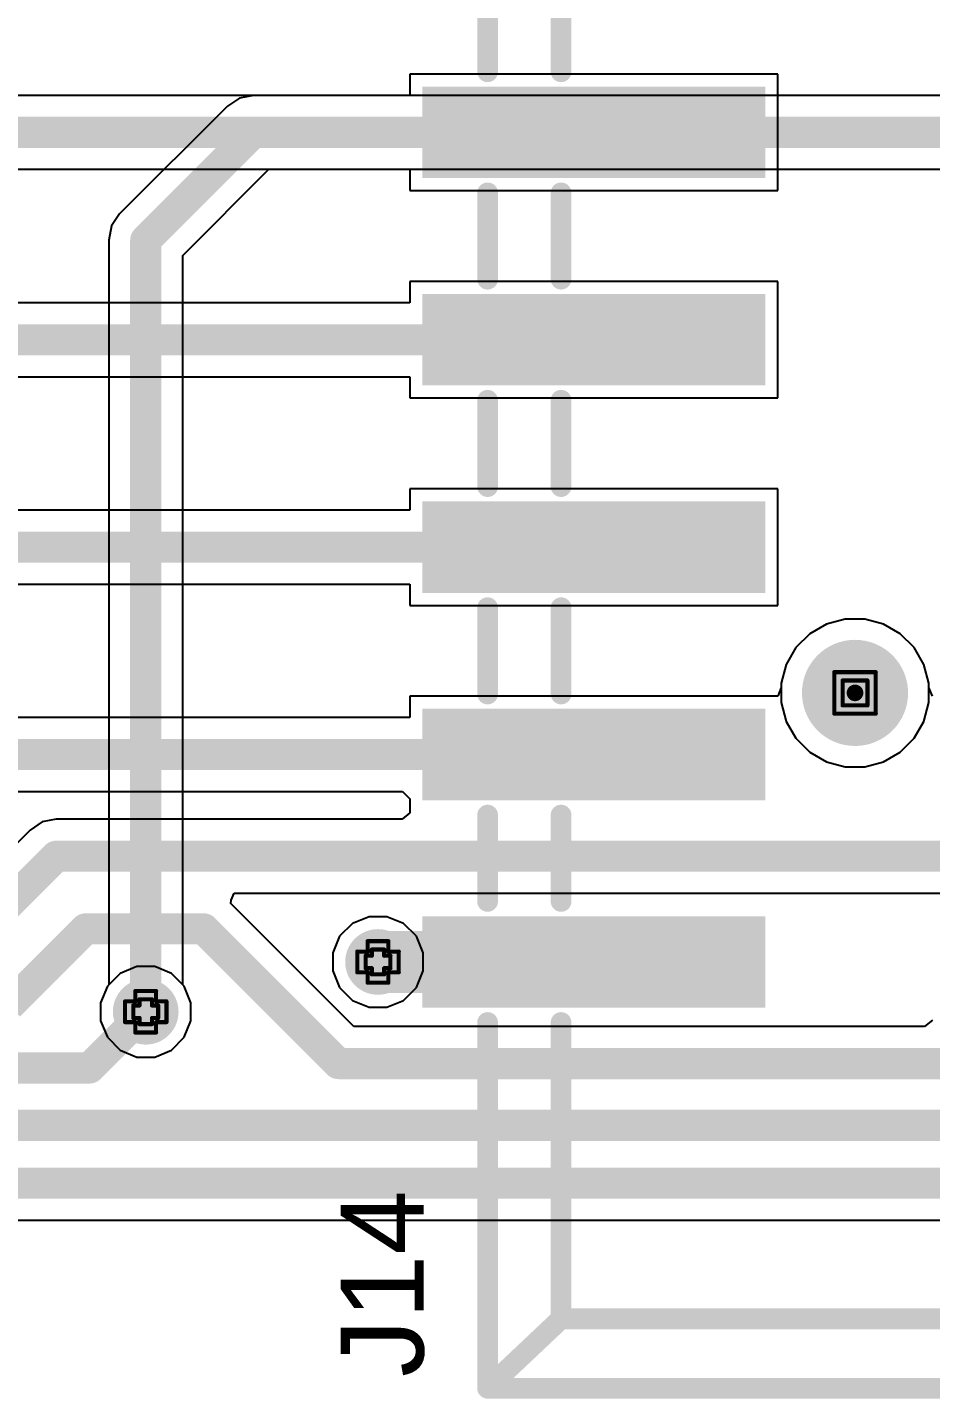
# Model space of a CAD drawing. Header units: inches. Extents: x -7 to 5163, y -3 to 5149.
# Drawn here: x 173.51 to 184.57, y 20.81 to 37.61 of the extents above; entities that cross this region are included whole.
import ezdxf

# ---------------------------------------------------------------- set-up
doc = ezdxf.new("R2010")
doc.units = ezdxf.units.IN
for name, color, linetype in [('Bottom Layer', 5, 'Continuous'), ('Bottom Solder', 6, 'Continuous'), ('Drill Drawing', 1, 'Continuous'), ('GND', 76, 'Continuous'), ('Pad Holes', 156, 'Continuous'), ('PWR', 16, 'Continuous'), ('Top Layer', 1, 'Continuous'), ('Top Overlay', 2, 'Continuous'), ('Top Paste', 8, 'Continuous'), ('Top Solder', 216, 'Continuous'), ('Via Holes', 16, 'Continuous')]:
    doc.layers.add(name, color=color, linetype=linetype)
doc.styles.add('Arial', font='', dxfattribs={"height": 0.2})
doc.styles.get('Arial').set_extended_font_data('Arial')

# ---------------------------------------------------------------- blocks, each defined once
blk = doc.blocks.new('BH_00181_60')
at = {"layer": 'Bottom Solder'}
h = blk.add_hatch(color=6, dxfattribs=at)
edge = h.paths.add_edge_path()
edge.add_arc((20.835, 0), 0.102, 0, 360)
at = {"layer": 'Pad Holes'}
h = blk.add_hatch(color=7, dxfattribs=at)
edge = h.paths.add_edge_path()
edge.add_arc((20.835, 0), 0.65, 0, 360)
at = {"layer": 'Top Layer'}
for points in [[(13.46, -1.15), (14.48, -1.15), (14.48, -5.25), (13.46, -5.25)], [(16, -1.15), (17.02, -1.15), (17.02, -5.25), (16, -5.25)], [(18.54, -1.15), (19.56, -1.15), (19.56, -5.25), (18.54, -5.25)], [(21.08, -1.15), (22.1, -1.15), (22.1, -5.25), (21.08, -5.25)], [(23.62, -1.15), (24.64, -1.15), (24.64, -5.25), (23.62, -5.25)]]:
    blk.add_hatch(color=1, dxfattribs=at).paths.add_polyline_path(points)
at = {"layer": 'Top Paste'}
for points in [[(13.46, -1.15), (14.48, -1.15), (14.48, -5.25), (13.46, -5.25)], [(16, -1.15), (17.02, -1.15), (17.02, -5.25), (16, -5.25)], [(18.54, -1.15), (19.56, -1.15), (19.56, -5.25), (18.54, -5.25)], [(21.08, -1.15), (22.1, -1.15), (22.1, -5.25), (21.08, -5.25)], [(23.62, -1.15), (24.64, -1.15), (24.64, -5.25), (23.62, -5.25)]]:
    blk.add_hatch(color=8, dxfattribs=at).paths.add_polyline_path(points)
at = {"layer": 'Top Solder'}
h = blk.add_hatch(color=216, dxfattribs=at)
edge = h.paths.add_edge_path()
edge.add_arc((20.835, 0), 0.102, 0, 360)
for points in [[(13.41, -1.1), (14.53, -1.1), (14.53, -5.3), (13.41, -5.3)], [(15.95, -1.1), (17.07, -1.1), (17.07, -5.3), (15.95, -5.3)], [(18.49, -1.1), (19.61, -1.1), (19.61, -5.3), (18.49, -5.3)], [(21.03, -1.1), (22.15, -1.1), (22.15, -5.3), (21.03, -5.3)], [(23.57, -1.1), (24.69, -1.1), (24.69, -5.3), (23.57, -5.3)]]:
    blk.add_hatch(color=216, dxfattribs=at).paths.add_polyline_path(points)
at = {"layer": 'Top Overlay'}
for points in [[(29.35, -4.5, 0.254, 0.254, 0), (29.35, 4.5, 0.254, 0.254, 0)], [(28.5, -3.6, 0.254, 0.254, 0), (28.5, 3.6, 0.254, 0.254, 0)], [(13.229, -3.6, 0.254, 0.254, 0), (12.171, -3.6, 0.254, 0.254, 0)], [(15.769, -3.6, 0.254, 0.254, 0), (14.711, -3.6, 0.254, 0.254, 0)], [(18.309, -3.6, 0.254, 0.254, 0), (17.251, -3.6, 0.254, 0.254, 0)], [(20.849, -3.6, 0.254, 0.254, 0), (19.791, -3.6, 0.254, 0.254, 0)], [(23.389, -3.6, 0.254, 0.254, 0), (22.331, -3.6, 0.254, 0.254, 0)], [(28.5, -3.6, 0.254, 0.254, 0), (24.871, -3.6, 0.254, 0.254, 0)], [(29.35, -4.5, 0.254, 0.254, 0), (28.5, -3.6, 0.254, 0.254, 0)], [(13.229, -4.5, 0.254, 0.254, 0), (12.171, -4.5, 0.254, 0.254, 0)], [(15.769, -4.5, 0.254, 0.254, 0), (14.711, -4.5, 0.254, 0.254, 0)], [(18.309, -4.5, 0.254, 0.254, 0), (17.251, -4.5, 0.254, 0.254, 0)], [(20.849, -4.5, 0.254, 0.254, 0), (19.791, -4.5, 0.254, 0.254, 0)], [(23.389, -4.5, 0.254, 0.254, 0), (22.331, -4.5, 0.254, 0.254, 0)], [(29.35, -4.5, 0.254, 0.254, 0), (24.871, -4.5, 0.254, 0.254, 0)]]:
    blk.add_lwpolyline(points, format="xyseb", dxfattribs=at)
for points in [[(13.165, -3.6, 0.127, 0.127, 1), (13.292, -3.6, 0.127, 0.127, 1)], [(14.648, -3.6, 0.127, 0.127, 1), (14.775, -3.6, 0.127, 0.127, 1)], [(15.705, -3.6, 0.127, 0.127, 1), (15.832, -3.6, 0.127, 0.127, 1)], [(17.188, -3.6, 0.127, 0.127, 1), (17.315, -3.6, 0.127, 0.127, 1)], [(18.245, -3.6, 0.127, 0.127, 1), (18.372, -3.6, 0.127, 0.127, 1)], [(19.728, -3.6, 0.127, 0.127, 1), (19.855, -3.6, 0.127, 0.127, 1)], [(20.785, -3.6, 0.127, 0.127, 1), (20.912, -3.6, 0.127, 0.127, 1)], [(22.268, -3.6, 0.127, 0.127, 1), (22.395, -3.6, 0.127, 0.127, 1)], [(23.325, -3.6, 0.127, 0.127, 1), (23.452, -3.6, 0.127, 0.127, 1)], [(24.808, -3.6, 0.127, 0.127, 1), (24.935, -3.6, 0.127, 0.127, 1)], [(28.436, -3.6, 0.127, 0.127, 1), (28.563, -3.6, 0.127, 0.127, 1)], [(28.436, -3.6, 0.127, 0.127, 1), (28.563, -3.6, 0.127, 0.127, 1)], [(28.436, -3.6, 0.127, 0.127, 1), (28.563, -3.6, 0.127, 0.127, 1)], [(13.165, -4.5, 0.127, 0.127, 1), (13.292, -4.5, 0.127, 0.127, 1)], [(14.648, -4.5, 0.127, 0.127, 1), (14.775, -4.5, 0.127, 0.127, 1)], [(15.705, -4.5, 0.127, 0.127, 1), (15.832, -4.5, 0.127, 0.127, 1)], [(17.188, -4.5, 0.127, 0.127, 1), (17.315, -4.5, 0.127, 0.127, 1)], [(18.245, -4.5, 0.127, 0.127, 1), (18.372, -4.5, 0.127, 0.127, 1)], [(19.728, -4.5, 0.127, 0.127, 1), (19.855, -4.5, 0.127, 0.127, 1)], [(20.785, -4.5, 0.127, 0.127, 1), (20.912, -4.5, 0.127, 0.127, 1)], [(22.268, -4.5, 0.127, 0.127, 1), (22.395, -4.5, 0.127, 0.127, 1)], [(23.325, -4.5, 0.127, 0.127, 1), (23.452, -4.5, 0.127, 0.127, 1)], [(24.808, -4.5, 0.127, 0.127, 1), (24.935, -4.5, 0.127, 0.127, 1)], [(29.287, -4.5, 0.127, 0.127, 1), (29.414, -4.5, 0.127, 0.127, 1)], [(29.287, -4.5, 0.127, 0.127, 1), (29.414, -4.5, 0.127, 0.127, 1)], [(29.287, -4.5, 0.127, 0.127, 1), (29.414, -4.5, 0.127, 0.127, 1)]]:
    blk.add_lwpolyline(points, format="xyseb", close=True, dxfattribs=at)

msp = doc.modelspace()

# ---------------------------------------------------------------- hatches: boundary and pattern name
at = {"layer": 'Bottom Layer'}
h = msp.add_hatch(color=5, dxfattribs=at)
edge = h.paths.add_edge_path()
edge.add_arc((177.8, 26.162), 0.3, 0, 360)
h = msp.add_hatch(color=5, dxfattribs=at)
edge = h.paths.add_edge_path()
edge.add_arc((174.955, 25.552), 0.3, 0, 360)
at = {"layer": 'Bottom Solder'}
h = msp.add_hatch(color=6, dxfattribs=at)
edge = h.paths.add_edge_path()
edge.add_arc((177.8, 26.162), 0.402, 0, 360)
h = msp.add_hatch(color=6, dxfattribs=at)
edge = h.paths.add_edge_path()
edge.add_arc((174.955, 25.552), 0.402, 0, 360)
at = {"layer": 'GND'}
h = msp.add_hatch(color=76, dxfattribs=at)
edge = h.paths.add_edge_path()
edge.add_arc((177.8, 26.162), 0.3, 0, 360)
h = msp.add_hatch(color=76, dxfattribs=at)
edge = h.paths.add_edge_path()
edge.add_arc((174.955, 25.552), 0.3, 0, 360)
at = {"layer": 'PWR'}
h = msp.add_hatch(color=16, dxfattribs=at)
edge = h.paths.add_edge_path()
edge.add_arc((177.8, 26.162), 0.3, 0, 360)
h = msp.add_hatch(color=16, dxfattribs=at)
edge = h.paths.add_edge_path()
edge.add_arc((174.955, 25.552), 0.3, 0, 360)
at = {"layer": 'Top Layer'}
h = msp.add_hatch(color=1, dxfattribs=at)
edge = h.paths.add_edge_path()
edge.add_arc((177.8, 26.162), 0.3, 0, 360)
h = msp.add_hatch(color=1, dxfattribs=at)
edge = h.paths.add_edge_path()
edge.add_arc((174.955, 25.552), 0.3, 0, 360)
at = {"layer": 'Top Solder'}
h = msp.add_hatch(color=216, dxfattribs=at)
edge = h.paths.add_edge_path()
edge.add_arc((177.8, 26.162), 0.402, 0, 360)
h = msp.add_hatch(color=216, dxfattribs=at)
edge = h.paths.add_edge_path()
edge.add_arc((174.955, 25.552), 0.402, 0, 360)
at = {"layer": 'Via Holes'}
h = msp.add_hatch(color=7, dxfattribs=at)
edge = h.paths.add_edge_path()
edge.add_arc((177.8, 26.162), 0.15, 0, 360)
h = msp.add_hatch(color=7, dxfattribs=at)
edge = h.paths.add_edge_path()
edge.add_arc((174.955, 25.552), 0.15, 0, 360)

# ---------------------------------------------------------------- linework, layer by layer
at = {"layer": 'Bottom Layer'}
for p, q in [((176.276, 36.775), (176.102, 36.741)), ((189.128, 36.775), (176.276, 36.775)), ((175.955, 36.642), (174.635, 35.322)), ((176.102, 36.741), (175.955, 36.642)), ((175.955, 36.642), (175.955, 36.642)), ((175.408, 34.814), (176.464, 35.869)), ((176.464, 35.869), (189.128, 35.869)), ((174.635, 35.322), (174.536, 35.175)), ((174.536, 35.175), (174.502, 35.001)), ((174.502, 35.001), (174.502, 25.883)), ((175.408, 25.883), (175.408, 34.814)), ((183.293, 30.299), (183.087, 30.18)), ((183.523, 30.361), (183.293, 30.299)), ((183.761, 30.361), (183.523, 30.361)), ((183.991, 30.299), (183.761, 30.361)), ((184.197, 30.18), (183.991, 30.299)), ((183.087, 30.18), (182.919, 30.012)), ((184.365, 30.012), (184.197, 30.18)), ((182.919, 30.012), (182.8, 29.806)), ((184.484, 29.806), (184.365, 30.012)), ((182.8, 29.806), (182.738, 29.576)), ((184.546, 29.576), (184.484, 29.806)), ((182.738, 29.576), (182.738, 29.338)), ((184.546, 29.338), (184.546, 29.576)), ((182.738, 29.338), (182.8, 29.108)), ((184.484, 29.108), (184.546, 29.338)), ((182.8, 29.108), (182.919, 28.902)), ((184.365, 28.902), (184.484, 29.108)), ((182.919, 28.902), (183.087, 28.733)), ((184.197, 28.733), (184.365, 28.902)), ((183.087, 28.733), (183.293, 28.614)), ((183.991, 28.614), (184.197, 28.733)), ((183.293, 28.614), (183.523, 28.553)), ((183.523, 28.553), (183.761, 28.553)), ((183.761, 28.553), (183.991, 28.614)), ((174.486, 25.866), (174.401, 25.663)), ((174.502, 25.883), (174.486, 25.866)), ((175.425, 25.866), (175.408, 25.883)), ((175.509, 25.663), (175.425, 25.866)), ((174.401, 25.663), (174.401, 25.442)), ((175.509, 25.442), (175.509, 25.663)), ((174.401, 25.442), (174.486, 25.239)), ((175.425, 25.239), (175.509, 25.442)), ((174.486, 25.239), (174.641, 25.083)), ((175.269, 25.083), (175.425, 25.239)), ((174.641, 25.083), (174.845, 24.998)), ((175.065, 24.998), (175.269, 25.083)), ((174.845, 24.998), (175.065, 24.998))]:
    msp.add_line(p, q, dxfattribs=at)
for points in [[(174.955, 35.001, 0.381, 0.381, 0), (176.276, 36.322, 0.381, 0.381, 0)], [(176.276, 36.322, 0.381, 0.381, 0), (189.459, 36.322, 0.381, 0.381, 0)], [(174.955, 25.552, 0.381, 0.381, 0), (174.955, 35.001, 0.381, 0.381, 0)]]:
    msp.add_lwpolyline(points, format="xyseb", dxfattribs=at)
for points in [[(176.181, 36.322, 0.191, 0.191, 1), (176.371, 36.322, 0.191, 0.191, 1)], [(176.181, 36.322, 0.191, 0.191, 1), (176.371, 36.322, 0.191, 0.191, 1)], [(174.86, 35.001, 0.191, 0.191, 1), (175.05, 35.001, 0.191, 0.191, 1)], [(174.86, 35.001, 0.191, 0.191, 1), (175.05, 35.001, 0.191, 0.191, 1)], [(174.86, 25.552, 0.191, 0.191, 1), (175.05, 25.552, 0.191, 0.191, 1)]]:
    msp.add_lwpolyline(points, format="xyseb", close=True, dxfattribs=at)
at = {"layer": 'Drill Drawing'}
for points in [[(183.388, 29.711, 0.0508, 0.0508, 0), (183.896, 29.711, 0.0508, 0.0508, 0)], [(183.388, 29.203, 0.0508, 0.0508, 0), (183.388, 29.711, 0.0508, 0.0508, 0)], [(183.896, 29.203, 0.0508, 0.0508, 0), (183.896, 29.711, 0.0508, 0.0508, 0)], [(183.49, 29.609, 0.0508, 0.0508, 0), (183.794, 29.609, 0.0508, 0.0508, 0)], [(183.49, 29.304, 0.0508, 0.0508, 0), (183.49, 29.609, 0.0508, 0.0508, 0)], [(183.794, 29.304, 0.0508, 0.0508, 0), (183.794, 29.609, 0.0508, 0.0508, 0)], [(183.388, 29.203, 0.0508, 0.0508, 0), (183.896, 29.203, 0.0508, 0.0508, 0)], [(183.49, 29.304, 0.0508, 0.0508, 0), (183.794, 29.304, 0.0508, 0.0508, 0)], [(177.673, 26.289, 0.0508, 0.0508, 0), (177.673, 26.416, 0.0508, 0.0508, 0)], [(177.673, 26.416, 0.0508, 0.0508, 0), (177.927, 26.416, 0.0508, 0.0508, 0)], [(177.927, 26.289, 0.0508, 0.0508, 0), (177.927, 26.416, 0.0508, 0.0508, 0)], [(177.546, 26.035, 0.0508, 0.0508, 0), (177.546, 26.289, 0.0508, 0.0508, 0)], [(177.546, 26.289, 0.0508, 0.0508, 0), (177.673, 26.289, 0.0508, 0.0508, 0)], [(177.648, 26.086, 0.0508, 0.0508, 0), (177.648, 26.238, 0.0508, 0.0508, 0)], [(177.648, 26.238, 0.0508, 0.0508, 0), (177.724, 26.238, 0.0508, 0.0508, 0)], [(177.724, 26.238, 0.0508, 0.0508, 0), (177.724, 26.314, 0.0508, 0.0508, 0)], [(177.724, 26.314, 0.0508, 0.0508, 0), (177.876, 26.314, 0.0508, 0.0508, 0)], [(177.876, 26.238, 0.0508, 0.0508, 0), (177.876, 26.314, 0.0508, 0.0508, 0)], [(177.876, 26.238, 0.0508, 0.0508, 0), (177.952, 26.238, 0.0508, 0.0508, 0)], [(177.927, 26.289, 0.0508, 0.0508, 0), (178.054, 26.289, 0.0508, 0.0508, 0)], [(177.952, 26.086, 0.0508, 0.0508, 0), (177.952, 26.238, 0.0508, 0.0508, 0)], [(178.054, 26.035, 0.0508, 0.0508, 0), (178.054, 26.289, 0.0508, 0.0508, 0)], [(177.546, 26.035, 0.0508, 0.0508, 0), (177.673, 26.035, 0.0508, 0.0508, 0)], [(177.648, 26.086, 0.0508, 0.0508, 0), (177.724, 26.086, 0.0508, 0.0508, 0)], [(177.673, 25.908, 0.0508, 0.0508, 0), (177.673, 26.035, 0.0508, 0.0508, 0)], [(177.724, 26.01, 0.0508, 0.0508, 0), (177.724, 26.086, 0.0508, 0.0508, 0)], [(177.724, 26.01, 0.0508, 0.0508, 0), (177.876, 26.01, 0.0508, 0.0508, 0)], [(177.876, 26.086, 0.0508, 0.0508, 0), (177.952, 26.086, 0.0508, 0.0508, 0)], [(177.876, 26.01, 0.0508, 0.0508, 0), (177.876, 26.086, 0.0508, 0.0508, 0)], [(177.927, 26.035, 0.0508, 0.0508, 0), (178.054, 26.035, 0.0508, 0.0508, 0)], [(177.927, 25.908, 0.0508, 0.0508, 0), (177.927, 26.035, 0.0508, 0.0508, 0)], [(177.673, 25.908, 0.0508, 0.0508, 0), (177.927, 25.908, 0.0508, 0.0508, 0)], [(174.701, 25.425, 0.0508, 0.0508, 0), (174.701, 25.679, 0.0508, 0.0508, 0)], [(174.701, 25.679, 0.0508, 0.0508, 0), (174.828, 25.679, 0.0508, 0.0508, 0)], [(174.828, 25.679, 0.0508, 0.0508, 0), (174.828, 25.806, 0.0508, 0.0508, 0)], [(174.828, 25.806, 0.0508, 0.0508, 0), (175.082, 25.806, 0.0508, 0.0508, 0)], [(174.879, 25.629, 0.0508, 0.0508, 0), (174.879, 25.705, 0.0508, 0.0508, 0)], [(174.879, 25.705, 0.0508, 0.0508, 0), (175.031, 25.705, 0.0508, 0.0508, 0)], [(175.031, 25.629, 0.0508, 0.0508, 0), (175.031, 25.705, 0.0508, 0.0508, 0)], [(175.082, 25.679, 0.0508, 0.0508, 0), (175.082, 25.806, 0.0508, 0.0508, 0)], [(175.082, 25.679, 0.0508, 0.0508, 0), (175.209, 25.679, 0.0508, 0.0508, 0)], [(175.209, 25.425, 0.0508, 0.0508, 0), (175.209, 25.679, 0.0508, 0.0508, 0)], [(174.803, 25.476, 0.0508, 0.0508, 0), (174.803, 25.629, 0.0508, 0.0508, 0)], [(174.803, 25.629, 0.0508, 0.0508, 0), (174.879, 25.629, 0.0508, 0.0508, 0)], [(175.031, 25.629, 0.0508, 0.0508, 0), (175.108, 25.629, 0.0508, 0.0508, 0)], [(175.108, 25.476, 0.0508, 0.0508, 0), (175.108, 25.629, 0.0508, 0.0508, 0)], [(174.701, 25.425, 0.0508, 0.0508, 0), (174.828, 25.425, 0.0508, 0.0508, 0)], [(174.803, 25.476, 0.0508, 0.0508, 0), (174.879, 25.476, 0.0508, 0.0508, 0)], [(174.828, 25.298, 0.0508, 0.0508, 0), (174.828, 25.425, 0.0508, 0.0508, 0)], [(174.879, 25.4, 0.0508, 0.0508, 0), (174.879, 25.476, 0.0508, 0.0508, 0)], [(174.879, 25.4, 0.0508, 0.0508, 0), (175.031, 25.4, 0.0508, 0.0508, 0)], [(175.031, 25.476, 0.0508, 0.0508, 0), (175.108, 25.476, 0.0508, 0.0508, 0)], [(175.031, 25.4, 0.0508, 0.0508, 0), (175.031, 25.476, 0.0508, 0.0508, 0)], [(175.082, 25.425, 0.0508, 0.0508, 0), (175.209, 25.425, 0.0508, 0.0508, 0)], [(175.082, 25.298, 0.0508, 0.0508, 0), (175.082, 25.425, 0.0508, 0.0508, 0)], [(174.828, 25.298, 0.0508, 0.0508, 0), (175.082, 25.298, 0.0508, 0.0508, 0)]]:
    msp.add_lwpolyline(points, format="xyseb", dxfattribs=at)
for points in [[(183.375, 29.711, 0.0254, 0.0254, 1), (183.401, 29.711, 0.0254, 0.0254, 1)], [(183.375, 29.711, 0.0254, 0.0254, 1), (183.401, 29.711, 0.0254, 0.0254, 1)], [(183.883, 29.711, 0.0254, 0.0254, 1), (183.909, 29.711, 0.0254, 0.0254, 1)], [(183.883, 29.711, 0.0254, 0.0254, 1), (183.909, 29.711, 0.0254, 0.0254, 1)], [(183.477, 29.609, 0.0254, 0.0254, 1), (183.502, 29.609, 0.0254, 0.0254, 1)], [(183.477, 29.609, 0.0254, 0.0254, 1), (183.502, 29.609, 0.0254, 0.0254, 1)], [(183.782, 29.609, 0.0254, 0.0254, 1), (183.807, 29.609, 0.0254, 0.0254, 1)], [(183.782, 29.609, 0.0254, 0.0254, 1), (183.807, 29.609, 0.0254, 0.0254, 1)], [(183.375, 29.203, 0.0254, 0.0254, 1), (183.401, 29.203, 0.0254, 0.0254, 1)], [(183.375, 29.203, 0.0254, 0.0254, 1), (183.401, 29.203, 0.0254, 0.0254, 1)], [(183.477, 29.304, 0.0254, 0.0254, 1), (183.502, 29.304, 0.0254, 0.0254, 1)], [(183.477, 29.304, 0.0254, 0.0254, 1), (183.502, 29.304, 0.0254, 0.0254, 1)], [(183.782, 29.304, 0.0254, 0.0254, 1), (183.807, 29.304, 0.0254, 0.0254, 1)], [(183.782, 29.304, 0.0254, 0.0254, 1), (183.807, 29.304, 0.0254, 0.0254, 1)], [(183.883, 29.203, 0.0254, 0.0254, 1), (183.909, 29.203, 0.0254, 0.0254, 1)], [(183.883, 29.203, 0.0254, 0.0254, 1), (183.909, 29.203, 0.0254, 0.0254, 1)], [(177.66, 26.416, 0.0254, 0.0254, 1), (177.686, 26.416, 0.0254, 0.0254, 1)], [(177.66, 26.416, 0.0254, 0.0254, 1), (177.686, 26.416, 0.0254, 0.0254, 1)], [(177.914, 26.416, 0.0254, 0.0254, 1), (177.94, 26.416, 0.0254, 0.0254, 1)], [(177.914, 26.416, 0.0254, 0.0254, 1), (177.94, 26.416, 0.0254, 0.0254, 1)], [(177.533, 26.289, 0.0254, 0.0254, 1), (177.559, 26.289, 0.0254, 0.0254, 1)], [(177.533, 26.289, 0.0254, 0.0254, 1), (177.559, 26.289, 0.0254, 0.0254, 1)], [(177.635, 26.238, 0.0254, 0.0254, 1), (177.66, 26.238, 0.0254, 0.0254, 1)], [(177.635, 26.238, 0.0254, 0.0254, 1), (177.66, 26.238, 0.0254, 0.0254, 1)], [(177.66, 26.289, 0.0254, 0.0254, 1), (177.686, 26.289, 0.0254, 0.0254, 1)], [(177.66, 26.289, 0.0254, 0.0254, 1), (177.686, 26.289, 0.0254, 0.0254, 1)], [(177.711, 26.314, 0.0254, 0.0254, 1), (177.737, 26.314, 0.0254, 0.0254, 1)], [(177.711, 26.314, 0.0254, 0.0254, 1), (177.737, 26.314, 0.0254, 0.0254, 1)], [(177.711, 26.238, 0.0254, 0.0254, 1), (177.737, 26.238, 0.0254, 0.0254, 1)], [(177.711, 26.238, 0.0254, 0.0254, 1), (177.737, 26.238, 0.0254, 0.0254, 1)], [(177.863, 26.314, 0.0254, 0.0254, 1), (177.889, 26.314, 0.0254, 0.0254, 1)], [(177.863, 26.314, 0.0254, 0.0254, 1), (177.889, 26.314, 0.0254, 0.0254, 1)], [(177.863, 26.238, 0.0254, 0.0254, 1), (177.889, 26.238, 0.0254, 0.0254, 1)], [(177.863, 26.238, 0.0254, 0.0254, 1), (177.889, 26.238, 0.0254, 0.0254, 1)], [(177.914, 26.289, 0.0254, 0.0254, 1), (177.94, 26.289, 0.0254, 0.0254, 1)], [(177.914, 26.289, 0.0254, 0.0254, 1), (177.94, 26.289, 0.0254, 0.0254, 1)], [(177.94, 26.238, 0.0254, 0.0254, 1), (177.965, 26.238, 0.0254, 0.0254, 1)], [(177.94, 26.238, 0.0254, 0.0254, 1), (177.965, 26.238, 0.0254, 0.0254, 1)], [(178.041, 26.289, 0.0254, 0.0254, 1), (178.067, 26.289, 0.0254, 0.0254, 1)], [(178.041, 26.289, 0.0254, 0.0254, 1), (178.067, 26.289, 0.0254, 0.0254, 1)], [(177.533, 26.035, 0.0254, 0.0254, 1), (177.559, 26.035, 0.0254, 0.0254, 1)], [(177.533, 26.035, 0.0254, 0.0254, 1), (177.559, 26.035, 0.0254, 0.0254, 1)], [(177.635, 26.086, 0.0254, 0.0254, 1), (177.66, 26.086, 0.0254, 0.0254, 1)], [(177.635, 26.086, 0.0254, 0.0254, 1), (177.66, 26.086, 0.0254, 0.0254, 1)], [(177.66, 26.035, 0.0254, 0.0254, 1), (177.686, 26.035, 0.0254, 0.0254, 1)], [(177.66, 26.035, 0.0254, 0.0254, 1), (177.686, 26.035, 0.0254, 0.0254, 1)], [(177.711, 26.086, 0.0254, 0.0254, 1), (177.737, 26.086, 0.0254, 0.0254, 1)], [(177.711, 26.086, 0.0254, 0.0254, 1), (177.737, 26.086, 0.0254, 0.0254, 1)], [(177.711, 26.01, 0.0254, 0.0254, 1), (177.737, 26.01, 0.0254, 0.0254, 1)], [(177.711, 26.01, 0.0254, 0.0254, 1), (177.737, 26.01, 0.0254, 0.0254, 1)], [(177.863, 26.086, 0.0254, 0.0254, 1), (177.889, 26.086, 0.0254, 0.0254, 1)], [(177.863, 26.086, 0.0254, 0.0254, 1), (177.889, 26.086, 0.0254, 0.0254, 1)], [(177.863, 26.01, 0.0254, 0.0254, 1), (177.889, 26.01, 0.0254, 0.0254, 1)], [(177.863, 26.01, 0.0254, 0.0254, 1), (177.889, 26.01, 0.0254, 0.0254, 1)], [(177.914, 26.035, 0.0254, 0.0254, 1), (177.94, 26.035, 0.0254, 0.0254, 1)], [(177.914, 26.035, 0.0254, 0.0254, 1), (177.94, 26.035, 0.0254, 0.0254, 1)], [(177.94, 26.086, 0.0254, 0.0254, 1), (177.965, 26.086, 0.0254, 0.0254, 1)], [(177.94, 26.086, 0.0254, 0.0254, 1), (177.965, 26.086, 0.0254, 0.0254, 1)], [(178.041, 26.035, 0.0254, 0.0254, 1), (178.067, 26.035, 0.0254, 0.0254, 1)], [(178.041, 26.035, 0.0254, 0.0254, 1), (178.067, 26.035, 0.0254, 0.0254, 1)], [(177.66, 25.908, 0.0254, 0.0254, 1), (177.686, 25.908, 0.0254, 0.0254, 1)], [(177.66, 25.908, 0.0254, 0.0254, 1), (177.686, 25.908, 0.0254, 0.0254, 1)], [(177.914, 25.908, 0.0254, 0.0254, 1), (177.94, 25.908, 0.0254, 0.0254, 1)], [(177.914, 25.908, 0.0254, 0.0254, 1), (177.94, 25.908, 0.0254, 0.0254, 1)], [(174.689, 25.679, 0.0254, 0.0254, 1), (174.714, 25.679, 0.0254, 0.0254, 1)], [(174.689, 25.679, 0.0254, 0.0254, 1), (174.714, 25.679, 0.0254, 0.0254, 1)], [(174.815, 25.806, 0.0254, 0.0254, 1), (174.841, 25.806, 0.0254, 0.0254, 1)], [(174.815, 25.806, 0.0254, 0.0254, 1), (174.841, 25.806, 0.0254, 0.0254, 1)], [(174.815, 25.679, 0.0254, 0.0254, 1), (174.841, 25.679, 0.0254, 0.0254, 1)], [(174.815, 25.679, 0.0254, 0.0254, 1), (174.841, 25.679, 0.0254, 0.0254, 1)], [(174.866, 25.705, 0.0254, 0.0254, 1), (174.892, 25.705, 0.0254, 0.0254, 1)], [(174.866, 25.705, 0.0254, 0.0254, 1), (174.892, 25.705, 0.0254, 0.0254, 1)], [(175.019, 25.705, 0.0254, 0.0254, 1), (175.044, 25.705, 0.0254, 0.0254, 1)], [(175.019, 25.705, 0.0254, 0.0254, 1), (175.044, 25.705, 0.0254, 0.0254, 1)], [(175.07, 25.806, 0.0254, 0.0254, 1), (175.095, 25.806, 0.0254, 0.0254, 1)], [(175.07, 25.806, 0.0254, 0.0254, 1), (175.095, 25.806, 0.0254, 0.0254, 1)], [(175.07, 25.679, 0.0254, 0.0254, 1), (175.095, 25.679, 0.0254, 0.0254, 1)], [(175.07, 25.679, 0.0254, 0.0254, 1), (175.095, 25.679, 0.0254, 0.0254, 1)], [(175.196, 25.679, 0.0254, 0.0254, 1), (175.222, 25.679, 0.0254, 0.0254, 1)], [(175.196, 25.679, 0.0254, 0.0254, 1), (175.222, 25.679, 0.0254, 0.0254, 1)], [(174.79, 25.629, 0.0254, 0.0254, 1), (174.815, 25.629, 0.0254, 0.0254, 1)], [(174.79, 25.629, 0.0254, 0.0254, 1), (174.815, 25.629, 0.0254, 0.0254, 1)], [(174.866, 25.629, 0.0254, 0.0254, 1), (174.892, 25.629, 0.0254, 0.0254, 1)], [(174.866, 25.629, 0.0254, 0.0254, 1), (174.892, 25.629, 0.0254, 0.0254, 1)], [(175.019, 25.629, 0.0254, 0.0254, 1), (175.044, 25.629, 0.0254, 0.0254, 1)], [(175.019, 25.629, 0.0254, 0.0254, 1), (175.044, 25.629, 0.0254, 0.0254, 1)], [(175.095, 25.629, 0.0254, 0.0254, 1), (175.12, 25.629, 0.0254, 0.0254, 1)], [(175.095, 25.629, 0.0254, 0.0254, 1), (175.12, 25.629, 0.0254, 0.0254, 1)], [(174.689, 25.425, 0.0254, 0.0254, 1), (174.714, 25.425, 0.0254, 0.0254, 1)], [(174.689, 25.425, 0.0254, 0.0254, 1), (174.714, 25.425, 0.0254, 0.0254, 1)], [(174.79, 25.476, 0.0254, 0.0254, 1), (174.815, 25.476, 0.0254, 0.0254, 1)], [(174.79, 25.476, 0.0254, 0.0254, 1), (174.815, 25.476, 0.0254, 0.0254, 1)], [(174.815, 25.425, 0.0254, 0.0254, 1), (174.841, 25.425, 0.0254, 0.0254, 1)], [(174.815, 25.425, 0.0254, 0.0254, 1), (174.841, 25.425, 0.0254, 0.0254, 1)], [(174.866, 25.476, 0.0254, 0.0254, 1), (174.892, 25.476, 0.0254, 0.0254, 1)], [(174.866, 25.476, 0.0254, 0.0254, 1), (174.892, 25.476, 0.0254, 0.0254, 1)], [(174.866, 25.4, 0.0254, 0.0254, 1), (174.892, 25.4, 0.0254, 0.0254, 1)], [(174.866, 25.4, 0.0254, 0.0254, 1), (174.892, 25.4, 0.0254, 0.0254, 1)], [(175.019, 25.476, 0.0254, 0.0254, 1), (175.044, 25.476, 0.0254, 0.0254, 1)], [(175.019, 25.476, 0.0254, 0.0254, 1), (175.044, 25.476, 0.0254, 0.0254, 1)], [(175.019, 25.4, 0.0254, 0.0254, 1), (175.044, 25.4, 0.0254, 0.0254, 1)], [(175.019, 25.4, 0.0254, 0.0254, 1), (175.044, 25.4, 0.0254, 0.0254, 1)], [(175.07, 25.425, 0.0254, 0.0254, 1), (175.095, 25.425, 0.0254, 0.0254, 1)], [(175.07, 25.425, 0.0254, 0.0254, 1), (175.095, 25.425, 0.0254, 0.0254, 1)], [(175.095, 25.476, 0.0254, 0.0254, 1), (175.12, 25.476, 0.0254, 0.0254, 1)], [(175.095, 25.476, 0.0254, 0.0254, 1), (175.12, 25.476, 0.0254, 0.0254, 1)], [(175.196, 25.425, 0.0254, 0.0254, 1), (175.222, 25.425, 0.0254, 0.0254, 1)], [(175.196, 25.425, 0.0254, 0.0254, 1), (175.222, 25.425, 0.0254, 0.0254, 1)], [(174.815, 25.298, 0.0254, 0.0254, 1), (174.841, 25.298, 0.0254, 0.0254, 1)], [(174.815, 25.298, 0.0254, 0.0254, 1), (174.841, 25.298, 0.0254, 0.0254, 1)], [(175.07, 25.298, 0.0254, 0.0254, 1), (175.095, 25.298, 0.0254, 0.0254, 1)], [(175.07, 25.298, 0.0254, 0.0254, 1), (175.095, 25.298, 0.0254, 0.0254, 1)]]:
    msp.add_lwpolyline(points, format="xyseb", close=True, dxfattribs=at)
at = {"layer": 'GND'}
for p, q in [((183.293, 30.299), (183.087, 30.18)), ((183.523, 30.361), (183.293, 30.299)), ((183.761, 30.361), (183.523, 30.361)), ((183.991, 30.299), (183.761, 30.361)), ((184.197, 30.18), (183.991, 30.299)), ((183.087, 30.18), (182.919, 30.012)), ((184.365, 30.012), (184.197, 30.18)), ((182.919, 30.012), (182.8, 29.806)), ((184.484, 29.806), (184.365, 30.012)), ((182.8, 29.806), (182.738, 29.576)), ((184.546, 29.576), (184.484, 29.806)), ((182.738, 29.576), (182.738, 29.338)), ((184.546, 29.338), (184.546, 29.576)), ((182.738, 29.338), (182.8, 29.108)), ((184.484, 29.108), (184.546, 29.338)), ((182.8, 29.108), (182.919, 28.902)), ((184.365, 28.902), (184.484, 29.108)), ((182.919, 28.902), (183.087, 28.733)), ((184.197, 28.733), (184.365, 28.902)), ((183.087, 28.733), (183.293, 28.614)), ((183.991, 28.614), (184.197, 28.733)), ((183.293, 28.614), (183.523, 28.553)), ((183.523, 28.553), (183.761, 28.553)), ((183.761, 28.553), (183.991, 28.614)), ((174.845, 26.106), (174.641, 26.022)), ((175.065, 26.106), (174.845, 26.106)), ((175.269, 26.022), (175.065, 26.106)), ((174.486, 25.866), (174.401, 25.663)), ((174.641, 26.022), (174.486, 25.866)), ((175.425, 25.866), (175.269, 26.022)), ((175.509, 25.663), (175.425, 25.866)), ((174.401, 25.663), (174.401, 25.442)), ((175.509, 25.442), (175.509, 25.663)), ((174.401, 25.442), (174.486, 25.239)), ((175.425, 25.239), (175.509, 25.442)), ((174.486, 25.239), (174.641, 25.083)), ((175.269, 25.083), (175.425, 25.239)), ((174.641, 25.083), (174.845, 24.998)), ((175.065, 24.998), (175.269, 25.083)), ((174.845, 24.998), (175.065, 24.998))]:
    msp.add_line(p, q, dxfattribs=at)
at = {"layer": 'PWR'}
for p, q in [((183.293, 30.299), (183.087, 30.18)), ((183.523, 30.361), (183.293, 30.299)), ((183.761, 30.361), (183.523, 30.361)), ((183.991, 30.299), (183.761, 30.361)), ((184.197, 30.18), (183.991, 30.299)), ((183.087, 30.18), (182.919, 30.012)), ((184.365, 30.012), (184.197, 30.18)), ((182.919, 30.012), (182.8, 29.806)), ((184.484, 29.806), (184.365, 30.012)), ((182.8, 29.806), (182.738, 29.576)), ((184.546, 29.576), (184.484, 29.806)), ((182.738, 29.576), (182.738, 29.338)), ((184.546, 29.338), (184.546, 29.576)), ((182.738, 29.338), (182.8, 29.108)), ((184.484, 29.108), (184.546, 29.338)), ((182.8, 29.108), (182.919, 28.902)), ((184.365, 28.902), (184.484, 29.108)), ((182.919, 28.902), (183.087, 28.733)), ((184.197, 28.733), (184.365, 28.902)), ((183.087, 28.733), (183.293, 28.614)), ((183.991, 28.614), (184.197, 28.733)), ((183.293, 28.614), (183.523, 28.553)), ((183.523, 28.553), (183.761, 28.553)), ((183.761, 28.553), (183.991, 28.614)), ((177.69, 26.716), (177.486, 26.632)), ((177.91, 26.716), (177.69, 26.716)), ((178.114, 26.632), (177.91, 26.716)), ((177.486, 26.632), (177.33, 26.476)), ((178.27, 26.476), (178.114, 26.632)), ((177.33, 26.476), (177.246, 26.272)), ((178.354, 26.272), (178.27, 26.476)), ((177.246, 26.272), (177.246, 26.052)), ((178.354, 26.052), (178.354, 26.272)), ((174.845, 26.106), (174.641, 26.022)), ((175.065, 26.106), (174.845, 26.106)), ((175.269, 26.022), (175.065, 26.106)), ((177.246, 26.052), (177.33, 25.848)), ((178.27, 25.848), (178.354, 26.052)), ((174.486, 25.866), (174.401, 25.663)), ((174.641, 26.022), (174.486, 25.866)), ((175.425, 25.866), (175.269, 26.022)), ((175.509, 25.663), (175.425, 25.866)), ((177.33, 25.848), (177.486, 25.692)), ((177.486, 25.692), (177.69, 25.608)), ((177.91, 25.608), (178.114, 25.692)), ((178.114, 25.692), (178.27, 25.848)), ((174.401, 25.663), (174.401, 25.442)), ((175.509, 25.442), (175.509, 25.663)), ((177.69, 25.608), (177.91, 25.608)), ((174.401, 25.442), (174.486, 25.239)), ((175.425, 25.239), (175.509, 25.442)), ((174.486, 25.239), (174.641, 25.083)), ((175.269, 25.083), (175.425, 25.239)), ((174.641, 25.083), (174.845, 24.998)), ((175.065, 24.998), (175.269, 25.083)), ((174.845, 24.998), (175.065, 24.998))]:
    msp.add_line(p, q, dxfattribs=at)
at = {"layer": 'Top Layer'}
for p, q in [((182.695, 37.035), (178.189, 37.035)), ((178.189, 37.035), (178.189, 36.775)), ((182.695, 35.609), (182.695, 37.035)), ((178.189, 36.775), (168.097, 36.775)), ((168.097, 35.869), (178.189, 35.869)), ((178.189, 35.869), (178.189, 35.609)), ((178.189, 35.609), (182.695, 35.609)), ((182.695, 34.495), (178.189, 34.495)), ((178.189, 34.495), (178.189, 34.235)), ((182.695, 33.069), (182.695, 34.495)), ((178.189, 34.235), (168.097, 34.235)), ((168.097, 33.329), (178.189, 33.329)), ((178.189, 33.329), (178.189, 33.069)), ((178.189, 33.069), (182.695, 33.069)), ((182.695, 31.955), (178.189, 31.955)), ((178.189, 31.955), (178.189, 31.695)), ((182.695, 30.529), (182.695, 31.955)), ((178.189, 31.695), (168.097, 31.695)), ((168.097, 30.789), (178.189, 30.789)), ((178.189, 30.789), (178.189, 30.529)), ((178.189, 30.529), (182.695, 30.529)), ((183.293, 30.299), (183.087, 30.18)), ((183.523, 30.361), (183.293, 30.299)), ((183.761, 30.361), (183.523, 30.361)), ((183.991, 30.299), (183.761, 30.361)), ((184.197, 30.18), (183.991, 30.299)), ((183.087, 30.18), (182.919, 30.012)), ((184.365, 30.012), (184.197, 30.18)), ((182.919, 30.012), (182.8, 29.806)), ((184.484, 29.806), (184.365, 30.012)), ((182.8, 29.806), (182.738, 29.576)), ((184.546, 29.576), (184.484, 29.806)), ((182.738, 29.576), (182.738, 29.524)), ((184.546, 29.525), (184.546, 29.576)), ((182.611, 29.415), (178.189, 29.415)), ((178.189, 29.415), (178.189, 29.155)), ((182.695, 29.415), (182.611, 29.415)), ((182.738, 29.524), (182.695, 29.415)), ((184.589, 29.415), (184.546, 29.525)), ((178.189, 29.155), (168.097, 29.155)), ((168.097, 28.249), (178.099, 28.249)), ((178.099, 28.249), (178.189, 28.159)), ((178.189, 28.159), (178.189, 27.989)), ((173.686, 27.876), (173.539, 27.778)), ((173.86, 27.911), (173.686, 27.876)), ((178.094, 27.911), (173.86, 27.911)), ((173.86, 27.911), (173.86, 27.911)), ((178.189, 27.989), (178.094, 27.911)), ((173.539, 27.778), (172.631, 26.869)), ((175.996, 26.877), (176.001, 26.92)), ((177.503, 25.371), (175.996, 26.877)), ((176.001, 26.92), (176.04, 27.004)), ((176.04, 27.004), (186.481, 27.004)), ((184.494, 25.371), (177.503, 25.371)), ((184.589, 25.449), (184.494, 25.371)), ((146.157, 23.001), (190.382, 23.001))]:
    msp.add_line(p, q, dxfattribs=at)
for points in [[(167.767, 36.322, 0.381, 0.381, 0), (180.442, 36.322, 0.381, 0.381, 0)], [(167.767, 33.782, 0.381, 0.381, 0), (180.442, 33.782, 0.381, 0.381, 0)], [(167.767, 31.242, 0.381, 0.381, 0), (180.442, 31.242, 0.381, 0.381, 0)], [(167.767, 28.702, 0.381, 0.381, 0), (180.442, 28.702, 0.381, 0.381, 0)], [(172.818, 26.416, 0.381, 0.381, 0), (173.86, 27.457, 0.381, 0.381, 0)], [(173.86, 27.457, 0.381, 0.381, 0), (186.481, 27.457, 0.381, 0.381, 0)], [(173.281, 25.629, 0.381, 0.381, 0), (174.219, 26.567, 0.381, 0.381, 0)], [(174.219, 26.567, 0.381, 0.381, 0), (175.666, 26.567, 0.381, 0.381, 0)], [(175.666, 26.567, 0.381, 0.381, 0), (177.315, 24.917, 0.381, 0.381, 0)], [(177.8, 26.162, 0.762, 0.762, 0), (180.442, 26.162, 0.762, 0.762, 0)], [(174.267, 24.864, 0.381, 0.381, 0), (174.955, 25.552, 0.381, 0.381, 0)], [(146.804, 24.864, 0.381, 0.381, 0), (174.267, 24.864, 0.381, 0.381, 0)], [(177.315, 24.917, 0.381, 0.381, 0), (186.481, 24.917, 0.381, 0.381, 0)], [(146.37, 24.161, 0.381, 0.381, 0), (189.515, 24.161, 0.381, 0.381, 0)], [(145.989, 23.454, 0.381, 0.381, 0), (190.382, 23.454, 0.381, 0.381, 0)]]:
    msp.add_lwpolyline(points, format="xyseb", dxfattribs=at)
for points in [[(180.347, 36.322, 0.191, 0.191, 1), (180.537, 36.322, 0.191, 0.191, 1)], [(180.347, 33.782, 0.191, 0.191, 1), (180.537, 33.782, 0.191, 0.191, 1)], [(180.347, 31.242, 0.191, 0.191, 1), (180.537, 31.242, 0.191, 0.191, 1)], [(180.347, 28.702, 0.191, 0.191, 1), (180.537, 28.702, 0.191, 0.191, 1)], [(173.765, 27.457, 0.191, 0.191, 1), (173.955, 27.457, 0.191, 0.191, 1)], [(173.765, 27.457, 0.191, 0.191, 1), (173.955, 27.457, 0.191, 0.191, 1)], [(174.124, 26.567, 0.191, 0.191, 1), (174.315, 26.567, 0.191, 0.191, 1)], [(174.124, 26.567, 0.191, 0.191, 1), (174.315, 26.567, 0.191, 0.191, 1)], [(175.57, 26.567, 0.191, 0.191, 1), (175.761, 26.567, 0.191, 0.191, 1)], [(175.57, 26.567, 0.191, 0.191, 1), (175.761, 26.567, 0.191, 0.191, 1)], [(177.609, 26.162, 0.381, 0.381, 1), (177.99, 26.162, 0.381, 0.381, 1)], [(180.252, 26.162, 0.381, 0.381, 1), (180.633, 26.162, 0.381, 0.381, 1)], [(174.86, 25.552, 0.191, 0.191, 1), (175.05, 25.552, 0.191, 0.191, 1)], [(174.171, 24.864, 0.191, 0.191, 1), (174.362, 24.864, 0.191, 0.191, 1)], [(174.171, 24.864, 0.191, 0.191, 1), (174.362, 24.864, 0.191, 0.191, 1)], [(177.22, 24.917, 0.191, 0.191, 1), (177.41, 24.917, 0.191, 0.191, 1)], [(177.22, 24.917, 0.191, 0.191, 1), (177.41, 24.917, 0.191, 0.191, 1)]]:
    msp.add_lwpolyline(points, format="xyseb", close=True, dxfattribs=at)

# ---------------------------------------------------------------- block references
at = {"rotation": 270}
msp.add_blockref('BH_00181_60', (183.642, 50.292), dxfattribs=at)

# ---------------------------------------------------------------- texts
at = {"layer": 'Top Overlay', "style": 'Arial'}
msp.add_text('J14', height=1.016, rotation=90, dxfattribs=at).set_placement((178.359, 21.078))

doc.saveas('drawing.dxf')
